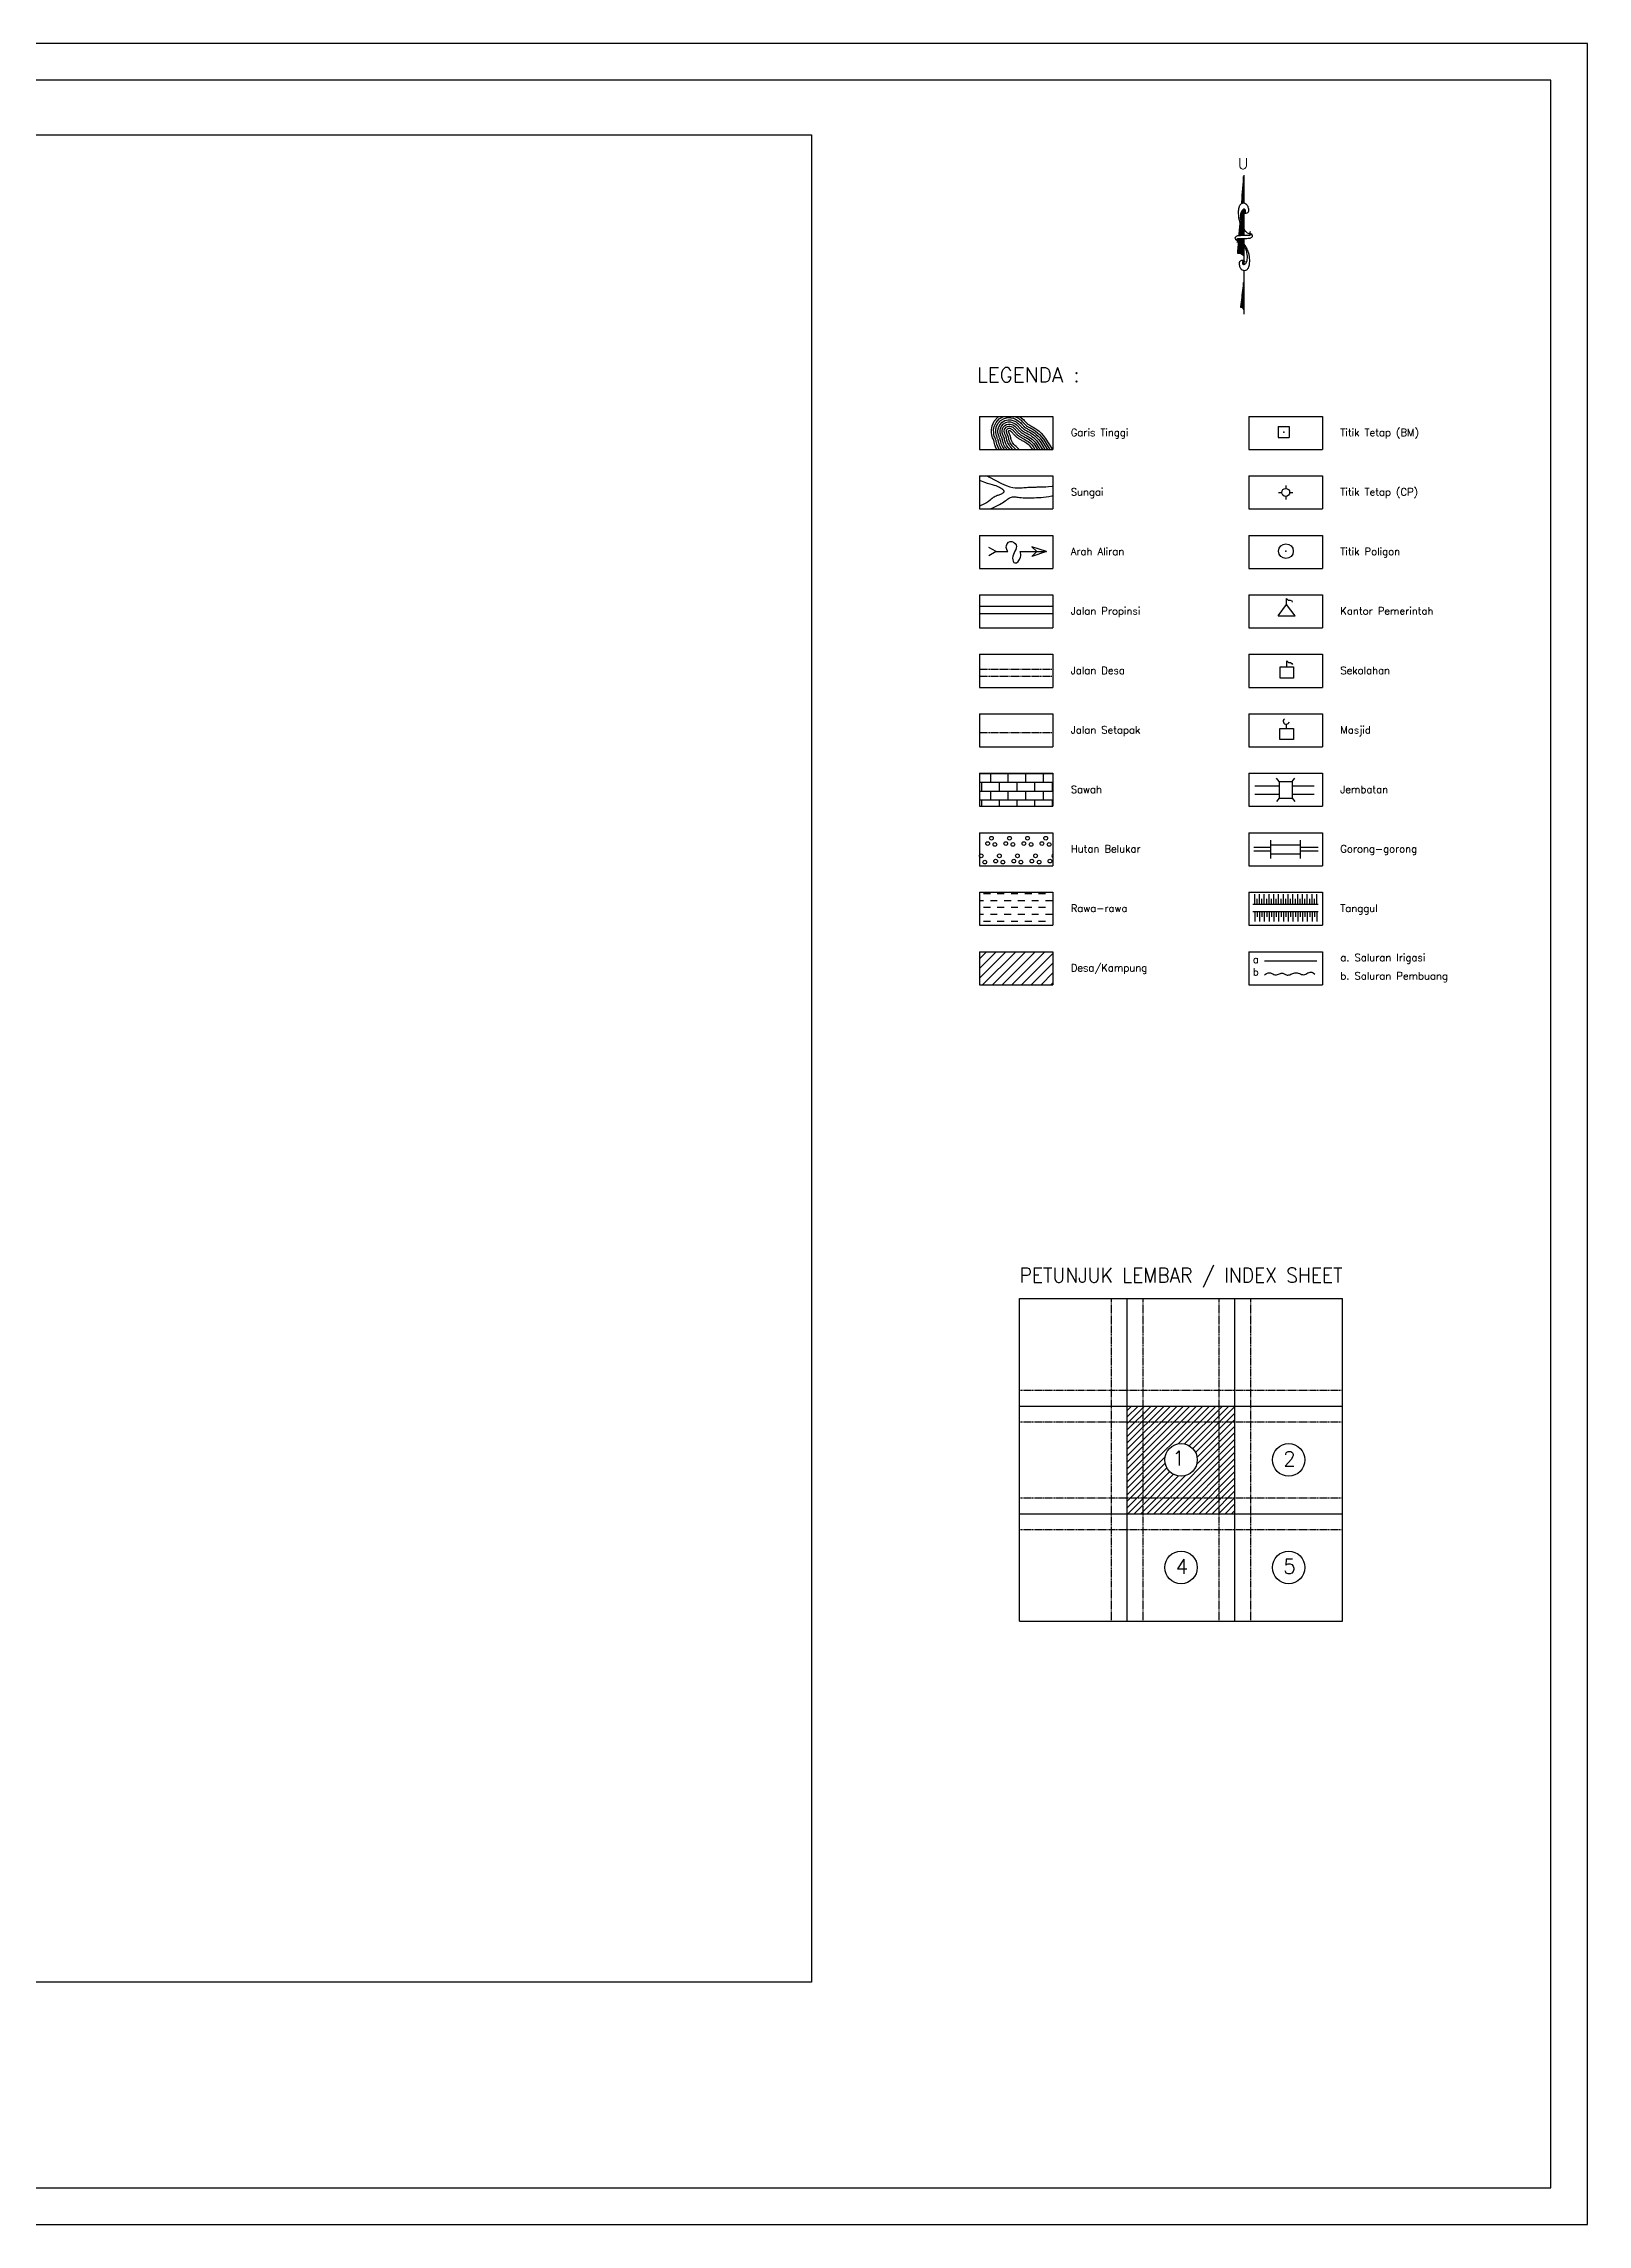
# Model space of a CAD drawing. Header units: metres. Extents: x 511708 to 512549, y 196282 to 196876.
# Drawn here: x 512128 to 512549, y 196282 to 196876 of the extents above; entities that cross this region are included whole.
import ezdxf
from ezdxf.enums import TextEntityAlignment as Align

# ---------------------------------------------------------------- set-up
doc = ezdxf.new("R2010")
doc.units = ezdxf.units.M
doc.header["$MEASUREMENT"] = 0
doc.header["$PDSIZE"] = 0.1
doc.linetypes.add('DASHED2', pattern=[0.375, 0.25, -0.125])
doc.layers.add('KOP', color=7, linetype='CONTINUOUS')
doc.styles.get("Standard").update_dxf_attribs({"font": 'Simplex.shx'})

msp = doc.modelspace()

# ---------------------------------------------------------------- hatches: boundary and pattern name
at = {"layer": 'KOP', "linetype": 'Continuous'}
h = msp.add_hatch(dxfattribs=at)
h.set_pattern_fill('AR-B816', color=2, scale=0.3, style=0)
h.set_pattern_definition([(0, (561722.9077, 206282.2998), (0, 2.4), []), (90, (561722.9077, 206282.2998), (-2.4, 2.4), [2.4, -2.4])])
h.paths.add_polyline_path([(512403.04, 196668.55), (512403.04, 196677.55), (512383.04, 196677.55), (512383.04, 196668.55)])
h = msp.add_hatch(dxfattribs=at)
h.set_pattern_fill('DASH', color=3, scale=15, style=0)
h.set_pattern_definition([(0, (561722.9077, 206282.2998), (1.875, 1.875), [1.875, -1.875])])
h.paths.add_polyline_path([(512403.04, 196636.15), (512403.04, 196645.15), (512383.04, 196645.15), (512383.04, 196636.15)])
h = msp.add_hatch(dxfattribs=at)
h.set_pattern_fill('ANSI31', color=3, scale=15, style=0)
h.set_pattern_definition([(45, (561722.9077, 206282.2998), (-1.325825215, 1.325825215), [])])
h.paths.add_polyline_path([(512403.04, 196619.95), (512403.04, 196628.95), (512383.04, 196628.95), (512383.04, 196619.95)])
h = msp.add_hatch(dxfattribs=at)
h.set_pattern_fill('ANSI31', color=1, scale=10, style=0)
h.set_pattern_definition([(45, (561707.6366, 206282.2998), (-0.883883476, 0.883883476), [])])
h.paths.add_polyline_path([(512448.3, 196500.88), (512448.3, 196505.2), (512427.62, 196505.2), (512427.62, 196500.88)])
h.paths.add_polyline_path([(512452.62, 196505.2), (512448.3, 196505.2), (512448.3, 196500.88), (512452.62, 196500.88)])
h.paths.add_polyline_path([(512448.3, 196480.2), (512452.62, 196480.2), (512452.62, 196500.88), (512448.3, 196500.88)])
h.paths.add_polyline_path([(512448.3, 196500.88), (512427.62, 196500.88), (512427.62, 196480.2), (512448.3, 196480.2)])
h.paths.add_polyline_path([(512442.39, 196490.54, -1), (512433.53, 196490.54, -1)], flags=16)
h.paths.add_polyline_path([(512427.62, 196480.2), (512427.62, 196475.88), (512448.3, 196475.88), (512448.3, 196480.2)])
h.paths.add_polyline_path([(512448.3, 196480.2), (512448.3, 196475.88), (512452.62, 196475.88), (512452.62, 196480.2)])
h.paths.add_polyline_path([(512427.62, 196480.2), (512423.3, 196480.2), (512423.3, 196475.88), (512427.62, 196475.88)])
h.paths.add_polyline_path([(512427.62, 196500.88), (512423.3, 196500.88), (512423.3, 196480.2), (512427.62, 196480.2)])
h.paths.add_polyline_path([(512423.3, 196505.2), (512423.3, 196500.88), (512427.62, 196500.88), (512427.62, 196505.2)])
h.paths.add_polyline_path([(512435.84, 196488), (512438.79, 196488), (512438.79, 196494), (512435.84, 196494)], flags=8)

# ---------------------------------------------------------------- linework, layer by layer
at = {"layer": 'KOP', "color": 3}
for p, q in [((512455.03, 196840.48), (512454.42, 196832.69)), ((512455.03, 196840.48), (512455.03, 196832.8)), ((512454.21, 196829.93), (512454.17, 196829.4)), ((512455.04, 196831.18), (512455.03, 196824.01)), ((512453.68, 196823.18), (512453.37, 196819.18)), ((512453.97, 196826.89), (512453.74, 196823.93)), ((512454.02, 196827.5), (512453.97, 196826.89)), ((512455.03, 196823.22), (512455.03, 196823.12)), ((512455.03, 196823.12), (512455.03, 196821.78)), ((512455.03, 196821.64), (512455.03, 196821.17)), ((512455.03, 196821.17), (512455.03, 196818.59)), ((512455.03, 196818.59), (512455.03, 196816.13)), ((512455.03, 196811.49), (512454.2, 196804.39)), ((512455.02, 196814.54), (512455.03, 196811.49)), ((512455.03, 196811.49), (512455.03, 196803.79)), ((512455.03, 196803.79), (512455.03, 196802.61))]:
    msp.add_line(p, q, dxfattribs=at)
at = {"layer": 'KOP', "color": 1}
for p, q in [((512455, 196832.79), (512455, 196840.11)), ((512454.56, 196832.72), (512454.56, 196834.4)), ((512454.63, 196832.73), (512454.63, 196835.35)), ((512454.7, 196832.75), (512454.7, 196836.31)), ((512454.78, 196832.77), (512454.78, 196837.26)), ((512454.85, 196832.78), (512454.85, 196838.21)), ((512454.93, 196832.79), (512454.93, 196839.16)), ((512454.19, 196828.8), (512454.19, 196829)), ((512454.26, 196828.17), (512454.26, 196829.99)), ((512454.33, 196827.78), (512454.33, 196830.26)), ((512454.41, 196827.49), (512454.41, 196830.49)), ((512454.48, 196832.7), (512454.48, 196833.45)), ((512454.48, 196827.28), (512454.48, 196830.61)), ((512454.56, 196827.07), (512454.56, 196830.74)), ((512454.63, 196826.87), (512454.63, 196830.87)), ((512454.7, 196826.67), (512454.7, 196830.95)), ((512454.78, 196826.48), (512454.78, 196831)), ((512454.85, 196826.31), (512454.85, 196831.05)), ((512454.93, 196826.15), (512454.93, 196831.1)), ((512455, 196825.98), (512455, 196831.15)), ((512453.59, 196819.19), (512453.59, 196822.04)), ((512453.67, 196819.2), (512453.67, 196822.99)), ((512453.74, 196819.2), (512453.74, 196823.19)), ((512453.82, 196823.96), (512453.82, 196824.87)), ((512453.82, 196819.2), (512453.82, 196823.19)), ((512453.89, 196823.97), (512453.89, 196825.84)), ((512453.89, 196819.2), (512453.89, 196823.2)), ((512453.96, 196823.97), (512453.96, 196826.8)), ((512453.96, 196819.19), (512453.96, 196823.2)), ((512454.04, 196823.97), (512454.04, 196827.45)), ((512454.04, 196819.18), (512454.04, 196823.21)), ((512454.11, 196823.97), (512454.11, 196827.26)), ((512454.11, 196819.17), (512454.11, 196823.21)), ((512454.19, 196823.98), (512454.19, 196827.07)), ((512454.19, 196819.16), (512454.19, 196823.22)), ((512454.26, 196823.98), (512454.26, 196826.88)), ((512454.26, 196819.13), (512454.26, 196823.23)), ((512454.33, 196823.98), (512454.33, 196826.75)), ((512454.33, 196819.11), (512454.33, 196823.23)), ((512454.41, 196823.99), (512454.41, 196826.63)), ((512454.41, 196819.08), (512454.41, 196823.23)), ((512454.48, 196823.99), (512454.48, 196826.51)), ((512454.48, 196819.04), (512454.48, 196823.23)), ((512454.56, 196823.99), (512454.56, 196826.38)), ((512454.56, 196819), (512454.56, 196823.23)), ((512454.63, 196824), (512454.63, 196826.26)), ((512454.63, 196818.96), (512454.63, 196823.23)), ((512454.7, 196824), (512454.7, 196826.14)), ((512454.7, 196818.9), (512454.7, 196823.23)), ((512454.78, 196824), (512454.78, 196826.04)), ((512454.78, 196822.05), (512454.78, 196823.23)), ((512454.78, 196818.85), (512454.78, 196822.03)), ((512454.85, 196824), (512454.85, 196825.94)), ((512454.85, 196821.97), (512454.85, 196823.23)), ((512454.85, 196818.79), (512454.85, 196821.91)), ((512454.93, 196824.01), (512454.93, 196825.84)), ((512454.93, 196821.89), (512454.93, 196823.23)), ((512455, 196824.01), (512455, 196825.74)), ((512455, 196821.81), (512455, 196823.22)), ((512453.37, 196819.18), (512453.37, 196819.19)), ((512453.45, 196819.19), (512453.45, 196820.14)), ((512453.52, 196819.19), (512453.52, 196821.09)), ((512454.93, 196818.7), (512454.93, 196821.8)), ((512455, 196818.62), (512455, 196821.68)), ((512454.93, 196804.14), (512454.93, 196810.6)), ((512455, 196803.98), (512455, 196811.24)), ((512454.26, 196804.41), (512454.26, 196804.9)), ((512454.33, 196804.42), (512454.33, 196805.53)), ((512454.41, 196804.42), (512454.41, 196806.17)), ((512454.48, 196804.42), (512454.48, 196806.8)), ((512454.56, 196804.4), (512454.56, 196807.43)), ((512454.63, 196804.38), (512454.63, 196808.07)), ((512454.7, 196804.34), (512454.7, 196808.7)), ((512454.78, 196804.3), (512454.78, 196809.34)), ((512454.85, 196804.23), (512454.85, 196809.97))]:
    msp.add_line(p, q, dxfattribs=at)
at = {"layer": 'KOP', "color": 3, "linetype": 'Continuous'}
for p, q in [((512383.04, 196774.76), (512403.04, 196774.76)), ((512383.04, 196774.76), (512383.04, 196765.76)), ((512403.04, 196774.76), (512403.04, 196765.76)), ((512456.46, 196774.76), (512456.46, 196765.76)), ((512456.46, 196774.76), (512476.46, 196774.76)), ((512476.46, 196774.76), (512476.46, 196765.76)), ((512383.04, 196765.76), (512403.04, 196765.76)), ((512456.46, 196765.76), (512476.46, 196765.76)), ((512383.04, 196758.56), (512383.04, 196749.56)), ((512383.04, 196758.56), (512403.04, 196758.56)), ((512403.04, 196758.56), (512403.04, 196749.56)), ((512456.46, 196758.56), (512456.46, 196749.56)), ((512456.46, 196758.56), (512476.46, 196758.56)), ((512476.46, 196758.56), (512476.46, 196749.56)), ((512464.52, 196754.06), (512465.38, 196754.06)), ((512466.46, 196755.97), (512466.46, 196755.14)), ((512466.46, 196752.98), (512466.46, 196752.12)), ((512467.54, 196754.06), (512468.37, 196754.06)), ((512383.04, 196749.56), (512403.04, 196749.56)), ((512456.46, 196749.56), (512476.46, 196749.56)), ((512383.04, 196742.36), (512383.04, 196733.36)), ((512383.04, 196742.36), (512403.04, 196742.36)), ((512403.04, 196742.36), (512403.04, 196733.36)), ((512456.46, 196742.36), (512456.46, 196733.36)), ((512456.46, 196742.36), (512476.46, 196742.36)), ((512476.46, 196742.36), (512476.46, 196733.36)), ((512383.04, 196733.36), (512403.04, 196733.36)), ((512456.46, 196733.36), (512476.46, 196733.36)), ((512383.04, 196726.16), (512383.04, 196717.16)), ((512383.04, 196726.16), (512403.04, 196726.16)), ((512403.04, 196726.16), (512403.04, 196717.16)), ((512456.46, 196726.16), (512456.46, 196717.16)), ((512456.46, 196726.16), (512476.46, 196726.16)), ((512476.46, 196726.16), (512476.46, 196717.16)), ((512383.04, 196717.16), (512403.04, 196717.16)), ((512456.46, 196717.16), (512476.46, 196717.16)), ((512383.04, 196709.96), (512383.04, 196700.96)), ((512383.04, 196709.96), (512403.04, 196709.96)), ((512403.04, 196709.96), (512403.04, 196700.96)), ((512456.46, 196709.96), (512456.46, 196700.96)), ((512456.46, 196709.96), (512476.46, 196709.96)), ((512476.46, 196709.96), (512476.46, 196700.96)), ((512383.04, 196700.96), (512403.04, 196700.96)), ((512456.46, 196700.96), (512476.46, 196700.96)), ((512383.04, 196693.76), (512383.04, 196684.76)), ((512383.04, 196693.76), (512403.04, 196693.76)), ((512403.04, 196693.76), (512403.04, 196684.76)), ((512456.46, 196693.76), (512456.46, 196684.76)), ((512456.46, 196693.76), (512476.46, 196693.76)), ((512476.46, 196693.76), (512476.46, 196684.76)), ((512383.04, 196684.76), (512403.04, 196684.76)), ((512456.46, 196684.76), (512476.46, 196684.76)), ((512383.04, 196677.55), (512383.04, 196668.55)), ((512383.04, 196677.55), (512403.04, 196677.55)), ((512403.04, 196677.55), (512403.04, 196668.55)), ((512456.46, 196677.55), (512456.46, 196668.55)), ((512456.46, 196677.55), (512476.46, 196677.55)), ((512476.46, 196677.55), (512476.46, 196668.55)), ((512383.04, 196668.55), (512403.04, 196668.55)), ((512456.46, 196668.55), (512476.46, 196668.55)), ((512383.04, 196661.35), (512383.04, 196652.35)), ((512383.04, 196661.35), (512403.04, 196661.35)), ((512403.04, 196661.35), (512403.04, 196652.35)), ((512456.46, 196661.35), (512456.46, 196652.35)), ((512456.46, 196661.35), (512476.46, 196661.35)), ((512476.46, 196661.35), (512476.46, 196652.35)), ((512383.04, 196652.35), (512403.04, 196652.35)), ((512456.46, 196652.35), (512476.46, 196652.35)), ((512383.04, 196645.15), (512383.04, 196636.15)), ((512383.04, 196645.15), (512403.04, 196645.15)), ((512403.04, 196645.15), (512403.04, 196636.15)), ((512456.46, 196645.15), (512456.46, 196636.15)), ((512456.46, 196645.15), (512476.46, 196645.15)), ((512476.46, 196645.15), (512476.46, 196636.15)), ((512383.04, 196636.15), (512403.04, 196636.15)), ((512456.46, 196636.15), (512476.46, 196636.15)), ((512383.04, 196628.95), (512383.04, 196619.95)), ((512383.04, 196628.95), (512403.04, 196628.95)), ((512403.04, 196628.95), (512403.04, 196619.95)), ((512456.46, 196628.95), (512456.46, 196619.95)), ((512456.46, 196628.95), (512476.46, 196628.95)), ((512460.71, 196626.46), (512474.93, 196626.46)), ((512476.46, 196628.95), (512476.46, 196619.95)), ((512383.04, 196619.95), (512403.04, 196619.95)), ((512456.46, 196619.95), (512476.46, 196619.95))]:
    msp.add_line(p, q, dxfattribs=at)
at = {"layer": 'KOP', "color": 77, "linetype": 'Continuous'}
for q in [(512385.57, 196739.07), (512385.57, 196736.8), (512390.78, 196737.93)]:
    msp.add_line((512387.58, 196737.93), q, dxfattribs=at)
at = {"layer": 'KOP', "color": 7, "linetype": 'Continuous'}
msp.add_line((512394.12, 196737.93), (512401.3, 196737.93), dxfattribs=at)
at = {"layer": 'KOP', "color": 5, "linetype": 'Continuous'}
for p, q in [((512383.04, 196723.03), (512403.04, 196723.03)), ((512383.04, 196721.08), (512403.04, 196721.08)), ((512393.99, 196446.57), (512393.99, 196534.51)), ((512393.99, 196534.51), (512481.93, 196534.51)), ((512423.3, 196446.57), (512423.3, 196534.51)), ((512452.62, 196446.57), (512452.62, 196534.51)), ((512481.93, 196446.57), (512481.93, 196534.51)), ((512393.99, 196505.2), (512481.93, 196505.2)), ((512393.99, 196475.88), (512481.93, 196475.88)), ((512393.99, 196446.57), (512481.93, 196446.57))]:
    msp.add_line(p, q, dxfattribs=at)
at = {"layer": 'KOP', "color": 3, "linetype": 'DASHED2'}
for p, q in [((512383.04, 196705.94), (512403.04, 196705.94)), ((512383.04, 196703.99), (512403.04, 196703.99)), ((512383.04, 196688.68), (512403.04, 196688.68)), ((512418.99, 196446.57), (512418.99, 196534.51)), ((512427.62, 196446.57), (512427.62, 196534.51)), ((512448.3, 196446.57), (512448.3, 196534.51)), ((512456.93, 196446.57), (512456.93, 196534.51)), ((512393.99, 196509.51), (512481.93, 196509.51)), ((512393.99, 196500.88), (512481.93, 196500.88)), ((512393.99, 196480.2), (512481.93, 196480.2)), ((512393.99, 196471.57), (512481.93, 196471.57))]:
    msp.add_line(p, q, dxfattribs=at)
at = {"layer": 'KOP', "color": 4, "linetype": 'Continuous'}
for p, q in [((512458.07, 196674.09), (512464.71, 196674.09)), ((512464.71, 196675.28), (512463.94, 196676.23)), ((512464.71, 196675.28), (512468.21, 196675.28)), ((512464.71, 196675.28), (512464.71, 196670.78)), ((512468.21, 196675.28), (512468.99, 196676.23)), ((512468.21, 196675.28), (512468.21, 196670.78)), ((512468.21, 196674.09), (512474.23, 196674.09)), ((512458.07, 196671.82), (512464.71, 196671.82)), ((512464.71, 196670.78), (512463.94, 196669.84)), ((512464.71, 196670.78), (512468.21, 196670.78)), ((512468.21, 196671.82), (512474.23, 196671.82)), ((512468.21, 196670.78), (512468.99, 196669.84)), ((512462.3, 196659.35), (512462.3, 196654.35)), ((512462.3, 196658.1), (512470.38, 196658.1)), ((512462.3, 196655.6), (512470.38, 196655.6)), ((512470.38, 196659.35), (512470.38, 196654.35))]:
    msp.add_line(p, q, dxfattribs=at)
at = {"layer": 'KOP', "color": 2, "linetype": 'Continuous'}
for p, q in [((512457.77, 196657.45), (512462.3, 196657.45)), ((512457.77, 196656.4), (512462.3, 196656.4)), ((512470.38, 196657.45), (512475.28, 196657.45)), ((512470.38, 196656.4), (512475.28, 196656.4)), ((512457.47, 196641.89), (512475.28, 196641.89)), ((512457.47, 196639.93), (512475.28, 196639.93))]:
    msp.add_line(p, q, dxfattribs=at)
at = {"layer": 'KOP', "color": 1, "linetype": 'Continuous'}
for p, q in [((512458.03, 196641.89), (512458.03, 196644.66)), ((512459.34, 196641.89), (512459.34, 196644.66)), ((512460.64, 196641.89), (512460.64, 196644.66)), ((512461.94, 196641.89), (512461.94, 196644.66)), ((512463.24, 196641.89), (512463.24, 196644.66)), ((512464.54, 196641.89), (512464.54, 196644.66)), ((512465.84, 196641.89), (512465.84, 196644.66)), ((512467.15, 196641.89), (512467.15, 196644.66)), ((512468.45, 196641.89), (512468.45, 196644.66)), ((512469.75, 196641.89), (512469.75, 196644.66)), ((512471.05, 196641.89), (512471.05, 196644.66)), ((512472.35, 196641.89), (512472.35, 196644.66)), ((512473.65, 196641.89), (512473.65, 196644.66)), ((512474.96, 196641.89), (512474.96, 196644.66)), ((512458.03, 196639.93), (512458.03, 196637.16)), ((512458.69, 196641.89), (512458.69, 196643.36)), ((512458.69, 196639.93), (512458.69, 196638.46)), ((512459.34, 196639.93), (512459.34, 196637.16)), ((512459.99, 196641.89), (512459.99, 196643.36)), ((512459.99, 196639.93), (512459.99, 196638.46)), ((512460.64, 196639.93), (512460.64, 196637.16)), ((512461.29, 196641.89), (512461.29, 196643.36)), ((512461.29, 196639.93), (512461.29, 196638.46)), ((512461.94, 196639.93), (512461.94, 196637.16)), ((512462.59, 196641.89), (512462.59, 196643.36)), ((512462.59, 196639.93), (512462.59, 196638.46)), ((512463.24, 196639.93), (512463.24, 196637.16)), ((512463.89, 196641.89), (512463.89, 196643.36)), ((512463.89, 196639.93), (512463.89, 196638.46)), ((512464.54, 196639.93), (512464.54, 196637.16)), ((512465.19, 196641.89), (512465.19, 196643.36)), ((512465.19, 196639.93), (512465.19, 196638.46)), ((512465.84, 196639.93), (512465.84, 196637.16)), ((512466.5, 196641.89), (512466.5, 196643.36)), ((512466.5, 196639.93), (512466.5, 196638.46)), ((512467.15, 196639.93), (512467.15, 196637.16)), ((512467.8, 196641.89), (512467.8, 196643.36)), ((512467.8, 196639.93), (512467.8, 196638.46)), ((512468.45, 196639.93), (512468.45, 196637.16)), ((512469.1, 196641.89), (512469.1, 196643.36)), ((512469.1, 196639.93), (512469.1, 196638.46)), ((512469.75, 196639.93), (512469.75, 196637.16)), ((512470.4, 196641.89), (512470.4, 196643.36)), ((512470.4, 196639.93), (512470.4, 196638.46)), ((512471.05, 196639.93), (512471.05, 196637.16)), ((512471.7, 196641.89), (512471.7, 196643.36)), ((512471.7, 196639.93), (512471.7, 196638.46)), ((512472.35, 196639.93), (512472.35, 196637.16)), ((512473, 196641.89), (512473, 196643.36)), ((512473, 196639.93), (512473, 196638.46)), ((512473.65, 196639.93), (512473.65, 196637.16)), ((512474.3, 196641.89), (512474.3, 196643.36)), ((512474.3, 196639.93), (512474.3, 196638.46)), ((512474.96, 196639.93), (512474.96, 196637.16))]:
    msp.add_line(p, q, dxfattribs=at)
at = {"layer": 'KOP', "color": 1}
msp.add_lwpolyline([(511707.64, 196282.3), (512548.64, 196282.3), (512548.64, 196876.3), (511707.64, 196876.3)], close=True, dxfattribs=at)
at = {"layer": 'KOP', "color": 6}
msp.add_lwpolyline([(511757.64, 196292.3), (512538.64, 196292.3), (512538.64, 196866.3), (511757.64, 196866.3)], close=True, dxfattribs=at)
at = {"layer": 'KOP', "color": 6, "linetype": 'Continuous'}
msp.add_lwpolyline([(511774.11, 196851.45), (512337.28, 196851.45), (512337.28, 196348.26), (511774.11, 196348.26)], close=True, dxfattribs=at)
msp.add_lwpolyline([(511774.11, 196851.45), (512337.28, 196851.45), (512337.28, 196348.26), (511774.11, 196348.26)], close=True, dxfattribs=at)
at = {"layer": 'KOP', "color": 3}
for points in [[(512454.71, 196830.46, 0.077736), (512454.98, 196830.25, 0.07962), (512455.29, 196830.13, 0.096266), (512455.73, 196830.12, 0.100752), (512456.12, 196830.28, 0.224486), (512456.39, 196830.72, 0.11255), (512456.28, 196831.7, 0.100563), (512455.85, 196832.41, 0.134878), (512455.32, 196832.74, 0.132719), (512454.63, 196832.76, 0.155229), (512454.13, 196832.46, 0.101616), (512453.75, 196831.81, 0.067278), (512453.55, 196830.69, 0.034332), (512453.59, 196829.2, 0.050354), (512453.78, 196828.2, 0.032541), (512454.25, 196826.94, 0.044988), (512454.73, 196826.1, 0.025546), (512455.05, 196825.68, 0.017117), (512455.58, 196825.09, 0.06565), (512456.01, 196824.75, 0.042468), (512456.78, 196824.38)], [(512455.3, 196830.13, 0.076919), (512455.45, 196830.31, 0.080527), (512455.53, 196830.53, 0.088695), (512455.53, 196830.87, 0.141897), (512455.44, 196831.07, 0.152973), (512455.26, 196831.18, 0.126446), (512455.01, 196831.17, 0.120122), (512454.76, 196831.03, 0.080483), (512454.5, 196830.7, 0.067361), (512454.25, 196830.08, 0.059891), (512454.17, 196829.33, 0.028199), (512454.22, 196828.35, 0.039094), (512454.36, 196827.66, 0.016831), (512454.5, 196827.2, 0.008651), (512454.83, 196826.33, 0.03625), (512455.04, 196825.9, 0.021578), (512455.47, 196825.21)], [(512455.04, 196824.01, 0.004821), (512454.7, 196824.01, 0.00885), (512454.52, 196824.01, 0.005772), (512453.83, 196823.96, 0.010588), (512453.46, 196823.93, 0.071206), (512453.15, 196823.85, 0.064975), (512452.85, 196823.67, 0.103615), (512452.69, 196823.48, 0.157116), (512452.65, 196823.32, 0.084448), (512452.71, 196823.14, 0.119022), (512452.79, 196823.04), (512453.13, 196822.79), (512453.33, 196822.65)], [(512453.17, 196822.19, 0.155222), (512453.35, 196822.29, 0.230745), (512453.39, 196822.43, 0.039788), (512453.36, 196822.55, 0.040789), (512453.32, 196822.66, 0.05365), (512453.26, 196822.75, -0.067543), (512453.2, 196822.84, -0.159888), (512453.18, 196823, -0.204389), (512453.25, 196823.1, -0.067398), (512453.36, 196823.16, -0.052215), (512453.51, 196823.19, -0.013577), (512453.77, 196823.21, -0.005027), (512454.49, 196823.24, -0.010776), (512454.68, 196823.24, -0.005653), (512455.04, 196823.23)], [(512455.49, 196816.85, 0.077736), (512455.22, 196817.07, 0.07962), (512454.9, 196817.19, 0.096266), (512454.46, 196817.19, 0.100752), (512454.07, 196817.04, 0.224486), (512453.8, 196816.6, 0.11255), (512453.92, 196815.61, 0.100563), (512454.35, 196814.9, 0.134878), (512454.88, 196814.57, 0.132719), (512455.56, 196814.55, 0.155229), (512456.07, 196814.86, 0.101616), (512456.44, 196815.51, 0.067278), (512456.64, 196816.62, 0.034332), (512456.61, 196818.11, 0.050354), (512456.41, 196819.12, 0.032541), (512455.94, 196820.37, 0.044988), (512455.47, 196821.22, 0.025546), (512455.15, 196821.64, 0.017117), (512454.61, 196822.22, 0.06565), (512454.18, 196822.56, 0.042468), (512453.42, 196822.93)], [(512454.9, 196817.19, 0.076919), (512454.75, 196817, 0.080527), (512454.67, 196816.79, 0.088695), (512454.67, 196816.44, 0.141897), (512454.76, 196816.25, 0.152973), (512454.94, 196816.14, 0.126446), (512455.19, 196816.14, 0.120122), (512455.44, 196816.28, 0.080483), (512455.7, 196816.61, 0.067361), (512455.94, 196817.24, 0.059891), (512456.03, 196817.99, 0.028199), (512455.97, 196818.96, 0.039094), (512455.84, 196819.66, 0.016831), (512455.69, 196820.11, 0.008651), (512455.37, 196820.98, 0.03625), (512455.16, 196821.42, 0.021578), (512454.72, 196822.11)], [(512456.91, 196825.05, 0.155222), (512456.73, 196824.95, 0.230745), (512456.69, 196824.81, 0.039788), (512456.72, 196824.69, 0.040789), (512456.77, 196824.58, 0.05365), (512456.82, 196824.49, -0.067543), (512456.88, 196824.41, -0.159888), (512456.9, 196824.25, -0.204389), (512456.83, 196824.14, -0.067398), (512456.72, 196824.09, -0.052215), (512456.57, 196824.05, -0.013577), (512456.31, 196824.03, -0.005027), (512455.59, 196824.01, -0.010776), (512455.4, 196824, -0.005653), (512455.04, 196824.01)], [(512455.04, 196823.23, 0.004821), (512455.38, 196823.23, 0.00885), (512455.56, 196823.24, 0.005772), (512456.25, 196823.28, 0.010588), (512456.63, 196823.31, 0.071206), (512456.93, 196823.39, 0.064975), (512457.23, 196823.57, 0.103615), (512457.4, 196823.76, 0.157116), (512457.43, 196823.93, 0.084448), (512457.37, 196824.1, 0.119022), (512457.29, 196824.2), (512456.95, 196824.45), (512456.76, 196824.6)]]:
    msp.add_lwpolyline(points, format="xyb", dxfattribs=at)
at = {"layer": 'KOP', "color": 1, "linetype": 'Continuous'}
for points in [[(512387.77, 196765.76), (512387.64, 196766.02), (512387.42, 196766.51), (512387.26, 196766.99), (512387.14, 196767.41), (512387.06, 196767.78), (512387.01, 196768.03), (512387, 196768.06), (512386.93, 196768.21), (512386.85, 196768.4), (512386.75, 196768.63), (512386.64, 196768.91), (512386.53, 196769.26), (512386.42, 196769.71), (512386.34, 196770.31), (512386.33, 196771.13), (512386.52, 196772.21), (512387.09, 196773.43), (512388.08, 196774.53), (512388.48, 196774.76)], [(512388.43, 196765.76), (512388.41, 196765.81), (512388.16, 196766.27), (512387.96, 196766.73), (512387.81, 196767.16), (512387.7, 196767.56), (512387.63, 196767.89), (512387.58, 196768.15), (512387.57, 196768.21), (512387.53, 196768.3), (512387.46, 196768.45), (512387.38, 196768.63), (512387.29, 196768.84), (512387.19, 196769.1), (512387.09, 196769.42), (512386.99, 196769.82), (512386.92, 196770.36), (512386.91, 196771.08), (512387.08, 196772.03), (512387.58, 196773.11), (512388.45, 196774.08), (512389.57, 196774.73), (512389.73, 196774.76)], [(512389.12, 196765.76), (512388.91, 196766.1), (512388.69, 196766.52), (512388.5, 196766.94), (512388.37, 196767.33), (512388.27, 196767.7), (512388.2, 196768), (512388.15, 196768.25), (512388.13, 196768.38), (512388.1, 196768.45), (512388.05, 196768.55), (512387.99, 196768.69), (512387.91, 196768.86), (512387.83, 196769.06), (512387.74, 196769.29), (512387.65, 196769.57), (512387.56, 196769.93), (512387.5, 196770.4), (512387.49, 196771.03), (512387.64, 196771.86), (512388.07, 196772.79), (512388.82, 196773.62), (512389.79, 196774.18), (512390.77, 196774.42), (512391.63, 196774.4), (512392.34, 196774.24), (512392.9, 196774.01), (512393.36, 196773.75), (512393.71, 196773.49), (512393.98, 196773.26), (512394.2, 196773.06), (512394.39, 196772.87), (512394.56, 196772.7), (512394.71, 196772.53), (512394.85, 196772.38), (512394.97, 196772.24), (512395.08, 196772.12), (512395.18, 196772.02), (512395.26, 196771.93), (512395.33, 196771.86), (512395.39, 196771.81), (512395.43, 196771.77), (512395.47, 196771.74), (512395.49, 196771.73), (512395.52, 196771.7), (512395.59, 196771.67), (512395.69, 196771.61), (512395.83, 196771.53), (512396.01, 196771.44), (512396.23, 196771.32), (512396.48, 196771.19), (512396.77, 196771.03), (512397.12, 196770.84), (512397.54, 196770.59), (512398.01, 196770.27), (512398.52, 196769.87), (512399.03, 196769.4), (512399.54, 196768.84), (512400.03, 196768.21), (512401.58, 196765.76)], [(512392.58, 196774.76), (512393.16, 196774.53), (512393.67, 196774.24), (512394.07, 196773.95), (512394.37, 196773.7), (512394.6, 196773.48), (512394.8, 196773.28), (512394.98, 196773.09), (512395.14, 196772.92), (512395.27, 196772.77), (512395.4, 196772.64), (512395.51, 196772.52), (512395.6, 196772.42), (512395.67, 196772.34), (512395.73, 196772.28), (512395.78, 196772.24), (512395.81, 196772.21), (512395.82, 196772.2), (512395.82, 196772.2), (512395.84, 196772.19), (512395.88, 196772.17), (512395.97, 196772.12), (512396.1, 196772.04), (512396.28, 196771.95), (512396.5, 196771.84), (512396.75, 196771.7), (512397.05, 196771.54), (512397.41, 196771.34), (512397.85, 196771.08), (512398.35, 196770.74), (512398.89, 196770.32), (512399.44, 196769.81), (512399.99, 196769.22), (512400.51, 196768.54), (512402.26, 196765.76)], [(512393.92, 196774.76), (512393.99, 196774.72), (512394.42, 196774.41), (512394.75, 196774.13), (512395.01, 196773.89), (512395.22, 196773.68), (512395.4, 196773.49), (512395.56, 196773.32), (512395.7, 196773.16), (512395.83, 196773.03), (512395.93, 196772.91), (512396.02, 196772.82), (512396.09, 196772.75), (512396.14, 196772.7), (512396.17, 196772.67), (512396.18, 196772.67), (512396.25, 196772.62), (512396.38, 196772.55), (512396.55, 196772.46), (512396.77, 196772.35), (512397.03, 196772.21), (512397.33, 196772.05), (512397.7, 196771.84), (512398.16, 196771.56), (512398.69, 196771.2), (512399.27, 196770.76), (512399.85, 196770.22), (512400.43, 196769.59), (512400.98, 196768.87), (512402.95, 196765.76)], [(512390.56, 196765.76), (512390.39, 196765.98), (512390.13, 196766.32), (512389.91, 196766.67), (512389.73, 196767.02), (512389.59, 196767.36), (512389.47, 196767.68), (512389.39, 196767.98), (512389.33, 196768.23), (512389.3, 196768.44), (512389.27, 196768.59), (512389.26, 196768.68), (512389.25, 196768.71), (512389.25, 196768.72), (512389.24, 196768.74), (512389.22, 196768.79), (512389.19, 196768.86), (512389.15, 196768.94), (512389.1, 196769.05), (512389.04, 196769.17), (512388.98, 196769.32), (512388.91, 196769.48), (512388.84, 196769.67), (512388.77, 196769.89), (512388.7, 196770.15), (512388.65, 196770.49), (512388.65, 196770.94), (512388.75, 196771.5), (512389.05, 196772.14), (512389.56, 196772.71), (512390.22, 196773.09), (512390.9, 196773.25), (512391.49, 196773.24), (512391.99, 196773.13), (512392.39, 196772.96), (512392.73, 196772.77), (512393, 196772.58), (512393.21, 196772.4), (512393.4, 196772.22), (512393.56, 196772.06), (512393.71, 196771.9), (512393.85, 196771.75), (512393.99, 196771.6), (512394.11, 196771.46), (512394.23, 196771.34), (512394.34, 196771.22), (512394.43, 196771.12), (512394.53, 196771.03), (512394.61, 196770.95), (512394.69, 196770.88), (512394.76, 196770.83), (512394.82, 196770.78), (512394.9, 196770.73), (512395, 196770.67), (512395.12, 196770.59), (512395.28, 196770.51), (512395.47, 196770.41), (512395.69, 196770.29), (512395.94, 196770.16), (512396.22, 196770.02), (512396.54, 196769.84), (512396.91, 196769.61), (512397.33, 196769.33), (512397.77, 196768.99), (512398.21, 196768.58), (512398.65, 196768.1), (512399.08, 196767.54), (512400.2, 196765.76)], [(512391.33, 196765.76), (512391.12, 196766), (512390.85, 196766.33), (512390.61, 196766.65), (512390.42, 196766.96), (512390.26, 196767.27), (512390.13, 196767.57), (512390.03, 196767.85), (512389.95, 196768.12), (512389.9, 196768.35), (512389.87, 196768.54), (512389.84, 196768.69), (512389.83, 196768.79), (512389.82, 196768.84), (512389.81, 196768.87), (512389.8, 196768.91), (512389.78, 196768.96), (512389.75, 196769.02), (512389.72, 196769.1), (512389.67, 196769.19), (512389.62, 196769.29), (512389.57, 196769.41), (512389.51, 196769.55), (512389.45, 196769.69), (512389.39, 196769.86), (512389.33, 196770.04), (512389.27, 196770.26), (512389.23, 196770.54), (512389.23, 196770.89), (512389.31, 196771.33), (512389.54, 196771.82), (512389.93, 196772.26), (512390.44, 196772.55), (512390.96, 196772.67), (512391.42, 196772.66), (512391.81, 196772.57), (512392.14, 196772.44), (512392.41, 196772.28), (512392.64, 196772.12), (512392.83, 196771.96), (512392.99, 196771.81), (512393.15, 196771.65), (512393.29, 196771.5), (512393.43, 196771.35), (512393.56, 196771.21), (512393.68, 196771.07), (512393.8, 196770.94), (512393.92, 196770.82), (512394.02, 196770.71), (512394.12, 196770.61), (512394.22, 196770.52), (512394.31, 196770.44), (512394.4, 196770.37), (512394.49, 196770.3), (512394.59, 196770.24), (512394.7, 196770.17), (512394.84, 196770.09), (512395.01, 196770), (512395.2, 196769.9), (512395.42, 196769.78), (512395.67, 196769.65), (512395.94, 196769.51), (512396.25, 196769.33), (512396.6, 196769.12), (512396.99, 196768.86), (512397.39, 196768.54), (512397.8, 196768.17), (512398.21, 196767.72), (512398.6, 196767.21), (512399.52, 196765.76)], [(512392.14, 196765.76), (512391.85, 196766.06), (512391.56, 196766.38), (512391.31, 196766.69), (512391.1, 196766.98), (512390.92, 196767.25), (512390.78, 196767.52), (512390.67, 196767.78), (512390.58, 196768.03), (512390.52, 196768.26), (512390.47, 196768.46), (512390.44, 196768.64), (512390.42, 196768.78), (512390.4, 196768.89), (512390.38, 196768.97), (512390.36, 196769.03), (512390.34, 196769.1), (512390.32, 196769.17), (512390.28, 196769.25), (512390.24, 196769.34), (512390.2, 196769.44), (512390.15, 196769.54), (512390.1, 196769.65), (512390.04, 196769.78), (512389.99, 196769.91), (512389.93, 196770.05), (512389.89, 196770.2), (512389.84, 196770.37), (512389.81, 196770.58), (512389.81, 196770.84), (512389.87, 196771.15), (512390.03, 196771.49), (512390.3, 196771.8), (512390.65, 196772), (512391.02, 196772.09), (512391.35, 196772.08), (512391.64, 196772.02), (512391.88, 196771.92), (512392.1, 196771.8), (512392.28, 196771.66), (512392.44, 196771.53), (512392.59, 196771.39), (512392.73, 196771.25), (512392.87, 196771.11), (512393, 196770.96), (512393.13, 196770.82), (512393.26, 196770.68), (512393.38, 196770.55), (512393.49, 196770.42), (512393.61, 196770.31), (512393.72, 196770.19), (512393.83, 196770.09), (512393.94, 196770), (512394.05, 196769.91), (512394.16, 196769.83), (512394.27, 196769.75), (512394.41, 196769.67), (512394.56, 196769.58), (512394.74, 196769.49), (512394.93, 196769.38), (512395.15, 196769.27), (512395.39, 196769.14), (512395.66, 196769), (512395.96, 196768.83), (512396.29, 196768.63), (512396.65, 196768.39), (512397.02, 196768.1), (512397.39, 196767.76), (512397.77, 196767.35), (512398.13, 196766.88), (512398.83, 196765.76)], [(512392.98, 196765.76), (512392.6, 196766.12), (512392.27, 196766.46), (512391.99, 196766.76), (512391.76, 196767.04), (512391.58, 196767.3), (512391.42, 196767.54), (512391.3, 196767.77), (512391.21, 196767.99), (512391.13, 196768.2), (512391.08, 196768.4), (512391.04, 196768.58), (512391.01, 196768.74), (512390.99, 196768.88), (512390.97, 196769), (512390.95, 196769.1), (512390.92, 196769.2), (512390.89, 196769.29), (512390.86, 196769.39), (512390.82, 196769.48), (512390.77, 196769.58), (512390.72, 196769.68), (512390.67, 196769.79), (512390.62, 196769.89), (512390.57, 196770.01), (512390.53, 196770.12), (512390.48, 196770.24), (512390.44, 196770.36), (512390.41, 196770.49), (512390.39, 196770.63), (512390.39, 196770.79), (512390.42, 196770.98), (512390.52, 196771.17), (512390.67, 196771.34), (512390.87, 196771.46), (512391.08, 196771.51), (512391.28, 196771.51), (512391.46, 196771.46), (512391.63, 196771.4), (512391.78, 196771.31), (512391.92, 196771.21), (512392.06, 196771.09), (512392.19, 196770.97), (512392.32, 196770.84), (512392.45, 196770.71), (512392.57, 196770.57), (512392.7, 196770.43), (512392.83, 196770.29), (512392.95, 196770.16), (512393.07, 196770.02), (512393.2, 196769.9), (512393.32, 196769.78), (512393.44, 196769.66), (512393.56, 196769.55), (512393.69, 196769.45), (512393.82, 196769.35), (512393.96, 196769.26), (512394.11, 196769.17), (512394.28, 196769.07), (512394.46, 196768.97), (512394.66, 196768.87), (512394.88, 196768.75), (512395.12, 196768.63), (512395.38, 196768.49), (512395.67, 196768.33), (512395.98, 196768.14), (512396.3, 196767.92), (512396.64, 196767.66), (512396.98, 196767.34), (512397.32, 196766.98), (512397.65, 196766.55), (512398.15, 196765.76)]]:
    msp.add_lwpolyline(points, dxfattribs=at)
at = {"layer": 'KOP', "color": 3, "linetype": 'Continuous'}
for points in [[(512389.82, 196765.76), (512389.65, 196766), (512389.41, 196766.38), (512389.21, 196766.77), (512389.05, 196767.15), (512388.92, 196767.51), (512388.83, 196767.84), (512388.77, 196768.12), (512388.72, 196768.34), (512388.7, 196768.5), (512388.69, 196768.55), (512388.69, 196768.56), (512388.66, 196768.61), (512388.62, 196768.69), (512388.57, 196768.8), (512388.51, 196768.93), (512388.44, 196769.09), (512388.37, 196769.27), (512388.29, 196769.48), (512388.21, 196769.73), (512388.13, 196770.04), (512388.07, 196770.45), (512388.07, 196770.98), (512388.19, 196771.68), (512388.56, 196772.46), (512389.19, 196773.17), (512390, 196773.64), (512390.83, 196773.83), (512391.56, 196773.82), (512392.16, 196773.68), (512392.65, 196773.49), (512393.04, 196773.26), (512393.35, 196773.03), (512393.6, 196772.83), (512393.8, 196772.64), (512393.98, 196772.46), (512394.13, 196772.3), (512394.28, 196772.14), (512394.42, 196771.99), (512394.54, 196771.85), (512394.65, 196771.73), (512394.76, 196771.62), (512394.85, 196771.53), (512394.93, 196771.45), (512395, 196771.38), (512395.06, 196771.33), (512395.11, 196771.29), (512395.16, 196771.25), (512395.21, 196771.22), (512395.29, 196771.17), (512395.41, 196771.1), (512395.56, 196771.02), (512395.74, 196770.92), (512395.96, 196770.81), (512396.21, 196770.68), (512396.49, 196770.52), (512396.83, 196770.34), (512397.23, 196770.1), (512397.67, 196769.8), (512398.14, 196769.43), (512398.62, 196768.99), (512399.1, 196768.47), (512399.55, 196767.88), (512400.89, 196765.76)], [(512393.84, 196765.76), (512393.39, 196766.17), (512393.01, 196766.54), (512392.69, 196766.86), (512392.43, 196767.14), (512392.22, 196767.4), (512392.06, 196767.63), (512391.93, 196767.83), (512391.83, 196768.02), (512391.75, 196768.2), (512391.69, 196768.38), (512391.64, 196768.54), (512391.61, 196768.69), (512391.58, 196768.84), (512391.56, 196768.98), (512391.54, 196769.11), (512391.51, 196769.24), (512391.48, 196769.36), (512391.44, 196769.48), (512391.39, 196769.6), (512391.35, 196769.71), (512391.3, 196769.82), (512391.25, 196769.93), (512391.2, 196770.03), (512391.15, 196770.14), (512391.11, 196770.24), (512391.07, 196770.33), (512391.03, 196770.43), (512391, 196770.51), (512390.98, 196770.6), (512390.97, 196770.67), (512390.97, 196770.74), (512390.98, 196770.8), (512391.01, 196770.85), (512391.04, 196770.89), (512391.09, 196770.91), (512391.14, 196770.93), (512391.21, 196770.93), (512391.29, 196770.91), (512391.37, 196770.87), (512391.47, 196770.82), (512391.57, 196770.75), (512391.67, 196770.66), (512391.79, 196770.55), (512391.9, 196770.44), (512392.02, 196770.31), (512392.15, 196770.18), (512392.27, 196770.04), (512392.4, 196769.9), (512392.53, 196769.76), (512392.65, 196769.63), (512392.78, 196769.49), (512392.91, 196769.36), (512393.05, 196769.23), (512393.19, 196769.11), (512393.34, 196768.99), (512393.49, 196768.88), (512393.65, 196768.77), (512393.82, 196768.67), (512394, 196768.57), (512394.19, 196768.46), (512394.39, 196768.35), (512394.61, 196768.24), (512394.85, 196768.12), (512395.1, 196767.98), (512395.38, 196767.83), (512395.66, 196767.65), (512395.96, 196767.45), (512396.27, 196767.21), (512396.57, 196766.93), (512396.88, 196766.6), (512397.17, 196766.22), (512397.46, 196765.76)], [(512460.73, 196622.65), (512461.23, 196622.99), (512461.65, 196623.17), (512462.03, 196623.22), (512462.36, 196623.17), (512462.66, 196623.06), (512462.94, 196622.92), (512463.2, 196622.78), (512463.46, 196622.69), (512463.72, 196622.66), (512463.98, 196622.69), (512464.25, 196622.76), (512464.51, 196622.85), (512464.76, 196622.96), (512465.01, 196623.05), (512465.25, 196623.12), (512465.47, 196623.15), (512465.68, 196623.13), (512465.88, 196623.06), (512466.07, 196622.97), (512466.25, 196622.86), (512466.44, 196622.75), (512466.64, 196622.66), (512466.84, 196622.59), (512467.06, 196622.58), (512467.3, 196622.61), (512467.55, 196622.69), (512467.82, 196622.8), (512468.1, 196622.92), (512468.39, 196623.04), (512468.68, 196623.14), (512468.98, 196623.21), (512469.28, 196623.23), (512469.58, 196623.19), (512469.88, 196623.11), (512470.18, 196623), (512470.47, 196622.89), (512470.77, 196622.78), (512471.06, 196622.71), (512471.35, 196622.68), (512471.64, 196622.73), (512471.92, 196622.85), (512472.21, 196623.01), (512472.51, 196623.19), (512472.83, 196623.33), (512473.17, 196623.4), (512473.55, 196623.36), (512473.96, 196623.17), (512474.43, 196622.79)]]:
    msp.add_lwpolyline(points, dxfattribs=at)
at = {"layer": 'KOP', "color": 3}
for points in [[(512464.41, 196772.01), (512467.41, 196772.01)], [(512464.41, 196772.01), (512464.41, 196769.01)], [(512464.41, 196769.01), (512467.41, 196769.01)], [(512467.41, 196772.01), (512467.41, 196769.01)], [(512466.72, 196725.2), (512467.12, 196724.68), (512467.71, 196724.68), (512468.1, 196724.48), (512468.23, 196724.16)], [(512466.79, 196708.21), (512467.19, 196707.69), (512467.77, 196707.69), (512468.17, 196707.49), (512468.3, 196707.17)]]:
    msp.add_lwpolyline(points, dxfattribs=at)
at = {"layer": 'KOP', "color": 5, "linetype": 'Continuous'}
for points in [[(512383.04, 196757.36), (512383.47, 196757.18), (512384.38, 196756.85), (512385.19, 196756.58), (512385.89, 196756.37), (512386.5, 196756.2), (512387.04, 196756.05), (512387.5, 196755.91), (512387.89, 196755.77), (512388.23, 196755.62), (512388.51, 196755.48), (512388.75, 196755.34), (512388.95, 196755.21), (512389.12, 196755.08), (512389.26, 196754.95), (512389.37, 196754.84), (512389.48, 196754.73), (512389.56, 196754.64), (512389.63, 196754.55), (512389.68, 196754.47), (512389.71, 196754.38), (512389.72, 196754.31), (512389.7, 196754.23), (512389.67, 196754.14), (512389.6, 196754.06), (512389.52, 196753.97), (512389.41, 196753.88), (512389.27, 196753.78), (512389.12, 196753.69), (512388.95, 196753.6), (512388.75, 196753.51), (512388.54, 196753.42), (512388.31, 196753.34), (512388.07, 196753.26), (512387.82, 196753.17), (512387.56, 196753.06), (512387.3, 196752.94), (512387.03, 196752.8), (512386.77, 196752.63), (512386.51, 196752.42), (512386.24, 196752.18), (512385.94, 196751.9), (512385.53, 196751.58), (512384.98, 196751.23), (512384.22, 196750.84), (512383.21, 196750.42), (512383.04, 196750.36)], [(512385.24, 196758.56), (512385.63, 196758.33), (512387.53, 196757.27), (512389.07, 196756.49), (512390.31, 196755.95), (512391.3, 196755.61), (512392.1, 196755.42), (512392.74, 196755.33), (512393.3, 196755.3), (512393.81, 196755.29), (512394.28, 196755.3), (512394.72, 196755.32), (512395.14, 196755.35), (512395.53, 196755.38), (512395.9, 196755.41), (512396.25, 196755.44), (512396.59, 196755.47), (512396.93, 196755.49), (512397.25, 196755.51), (512397.57, 196755.52), (512397.88, 196755.53), (512398.18, 196755.53), (512398.48, 196755.53), (512398.76, 196755.54), (512399.04, 196755.54), (512399.33, 196755.54), (512399.64, 196755.54), (512400.01, 196755.55), (512400.49, 196755.57), (512401.1, 196755.6), (512401.88, 196755.65), (512402.87, 196755.72), (512403.04, 196755.73)], [(512386.04, 196749.56), (512386.72, 196749.87), (512387.41, 196750.21), (512388, 196750.5), (512388.5, 196750.77), (512388.94, 196751.02), (512389.33, 196751.26), (512389.7, 196751.5), (512390.05, 196751.74), (512390.38, 196751.97), (512390.7, 196752.18), (512390.99, 196752.38), (512391.27, 196752.55), (512391.54, 196752.69), (512391.78, 196752.79), (512392.01, 196752.86), (512392.23, 196752.89), (512392.46, 196752.89), (512392.7, 196752.87), (512392.96, 196752.83), (512393.25, 196752.78), (512393.59, 196752.73), (512393.98, 196752.68), (512394.44, 196752.65), (512394.94, 196752.62), (512395.49, 196752.6), (512396.08, 196752.59), (512396.69, 196752.59), (512397.32, 196752.6), (512397.95, 196752.62), (512398.58, 196752.64), (512399.21, 196752.67), (512399.84, 196752.71), (512400.5, 196752.77), (512401.2, 196752.85), (512401.96, 196752.96), (512402.79, 196753.1), (512403.04, 196753.15)]]:
    msp.add_lwpolyline(points, dxfattribs=at)
at = {"layer": 'KOP', "color": 77, "linetype": 'Continuous'}
for points in [[(512401.3, 196737.93), (512397.34, 196739.25), (512398.66, 196737.93)], [(512401.3, 196737.93), (512397.34, 196736.62), (512398.66, 196737.93)]]:
    msp.add_lwpolyline(points, dxfattribs=at)
at = {"layer": 'KOP', "color": 1}
for points in [[(512464.44, 196720.44), (512466.72, 196723.5)], [(512466.72, 196723.5), (512466.72, 196725.2)], [(512469.01, 196720.44), (512466.72, 196723.5)], [(512464.44, 196720.44), (512469.01, 196720.44)], [(512466.79, 196706.52), (512466.79, 196708.21)], [(512466.72, 196689.77), (512466.72, 196690.9)]]:
    msp.add_lwpolyline(points, dxfattribs=at)
at = {"layer": 'KOP', "color": 2}
for points in [[(512464.96, 196706.52), (512468.63, 196706.52), (512468.63, 196703.5), (512464.96, 196703.5)], [(512464.89, 196689.77), (512468.56, 196689.77), (512468.56, 196686.75), (512464.89, 196686.75)]]:
    msp.add_lwpolyline(points, close=True, dxfattribs=at)
at = {"layer": 'KOP', "color": 3, "linetype": 'Continuous'}
for centre, radius in [((512466.46, 196754.06), 1.08), ((512437.96, 196490.54), 4.43), ((512467.27, 196490.54), 4.43), ((512437.96, 196461.23), 4.43), ((512467.27, 196461.23), 4.43)]:
    msp.add_circle(centre, radius, dxfattribs=at)
at = {"layer": 'KOP', "color": 3}
msp.add_circle((512466.52, 196738.05), 2, dxfattribs=at)
at = {"layer": 'KOP', "color": 71}
for centre in [(512385.28, 196658.41), (512386.3, 196659.87), (512387.24, 196658.16), (512390.21, 196658.41), (512391.23, 196659.87), (512392.17, 196658.16), (512395.14, 196658.41), (512396.16, 196659.87), (512397.1, 196658.16), (512401.09, 196659.87), (512383.54, 196655.07), (512384.49, 196653.36), (512387.46, 196653.62), (512388.47, 196655.07), (512389.42, 196653.36), (512392.39, 196653.62), (512393.4, 196655.07), (512394.35, 196653.36), (512397.32, 196653.62), (512398.33, 196655.07), (512399.28, 196653.36), (512402.25, 196653.62)]:
    msp.add_circle(centre, 0.505, dxfattribs=at)
at = {"layer": 'KOP', "color": 1}
for centre in [(512400.07, 196658.41), (512402.03, 196658.16)]:
    msp.add_circle(centre, 0.505, dxfattribs=at)
at = {"layer": 'KOP', "color": 2}
msp.add_arc((512466.6, 196691.75), 0.823, 127.37247, 348.68017, dxfattribs=at)
at = {"layer": 'KOP', "color": 71}
msp.add_arc((512403.26, 196655.07), 0.505, 115.98019, 244.01981, dxfattribs=at)
at = {"layer": 'KOP', "color": 3, "extrusion": (0, 0, -1)}
msp.add_ellipse((512453.69, 196817.46), major_axis=(-1.24, 1.24), ratio=1, start_param=0.606245, end_param=1.655629, dxfattribs=at)
at = {"layer": 'KOP', "color": 3}
msp.add_ellipse((512454.4, 196803.79), major_axis=(0.446, 0.446), ratio=1, start_param=5.498858, end_param=7.386053, dxfattribs=at)
at = {"layer": 'KOP', "color": 77, "linetype": 'Continuous'}
msp.add_spline([(512390.78, 196737.93), (512390.33, 196739.07), (512391.37, 196740.69), (512393.01, 196739.75), (512392.07, 196736.12), (512392.66, 196734.83), (512394.24, 196736.41), (512394.12, 196737.93)], degree=3, dxfattribs=at)
at = {"layer": 'KOP', "color": 6}
msp.add_point((512465.91, 196770.51), dxfattribs=at)
at = {"layer": 'KOP', "color": 5}
msp.add_point((512466.52, 196738.05), dxfattribs=at)
at = {"layer": 'KOP', "color": 5, "linetype": 'Continuous'}
for p in [(512393.99, 196505.2), (512393.99, 196475.88), (512423.3, 196446.57), (512452.62, 196446.57)]:
    msp.add_point(p, dxfattribs=at)

# ---------------------------------------------------------------- texts
for s, height, p in [('U', 3, (512454.85, 196842.13)), ('1', 4, (512437.31, 196489)), ('2', 4, (512467.49, 196488.85)), ('4', 4, (512438.17, 196459.53)), ('5', 4, (512467.49, 196459.53))]:
    msp.add_text(s, height=height, dxfattribs=at).set_placement(p, align=Align.CENTER)
msp.add_text('LEGENDA :', height=4, dxfattribs=at).set_placement((512382.36, 196784.04))
at = {"layer": 'KOP', "color": 3, "linetype": 'Continuous'}
for s, p in [('Garis Tinggi', (512407.92, 196769.38)), ('Titik Tetap (BM)', (512481.34, 196769.38)), ('Sungai', (512407.92, 196753.18)), ('Titik Tetap (CP)', (512481.34, 196753.18)), ('Arah Aliran', (512407.92, 196736.98)), ('Titik Poligon', (512481.34, 196736.98)), ('Jalan Propinsi', (512407.92, 196720.77)), ('Kantor Pemerintah', (512481.34, 196720.77)), ('Jalan Desa', (512407.92, 196704.57)), ('Sekolahan', (512481.34, 196704.57)), ('Jalan Setapak', (512407.92, 196688.37)), ('Masjid', (512481.34, 196688.37)), ('Sawah', (512407.92, 196672.17)), ('Jembatan', (512481.34, 196672.17)), ('Hutan Belukar', (512407.92, 196655.97)), ('Gorong-gorong', (512481.34, 196655.97)), ('Rawa-rawa', (512407.92, 196639.77)), ('Tanggul', (512481.34, 196639.77)), ('Desa/Kampung', (512407.92, 196623.56)), ('a. Saluran Irigasi', (512481.34, 196626.36)), ('b. Saluran Pembuang', (512481.34, 196621.36))]:
    msp.add_text(s, height=2, dxfattribs=at).set_placement(p)
at = {"layer": 'KOP', "color": 2, "linetype": 'Continuous'}
for s, p in [('a', (512457.51, 196625.86)), ('b', (512457.51, 196622.43))]:
    msp.add_text(s, height=2, dxfattribs=at).set_placement(p)
at = {"layer": 'KOP', "color": 5, "linetype": 'Continuous', "width": 0.814307}
msp.add_text('PETUNJUK LEMBAR / INDEX SHEET', height=4, dxfattribs=at).set_placement((512393.99, 196538.81), (512481.93, 196538.81), align=Align.FIT)

doc.saveas('drawing.dxf')
